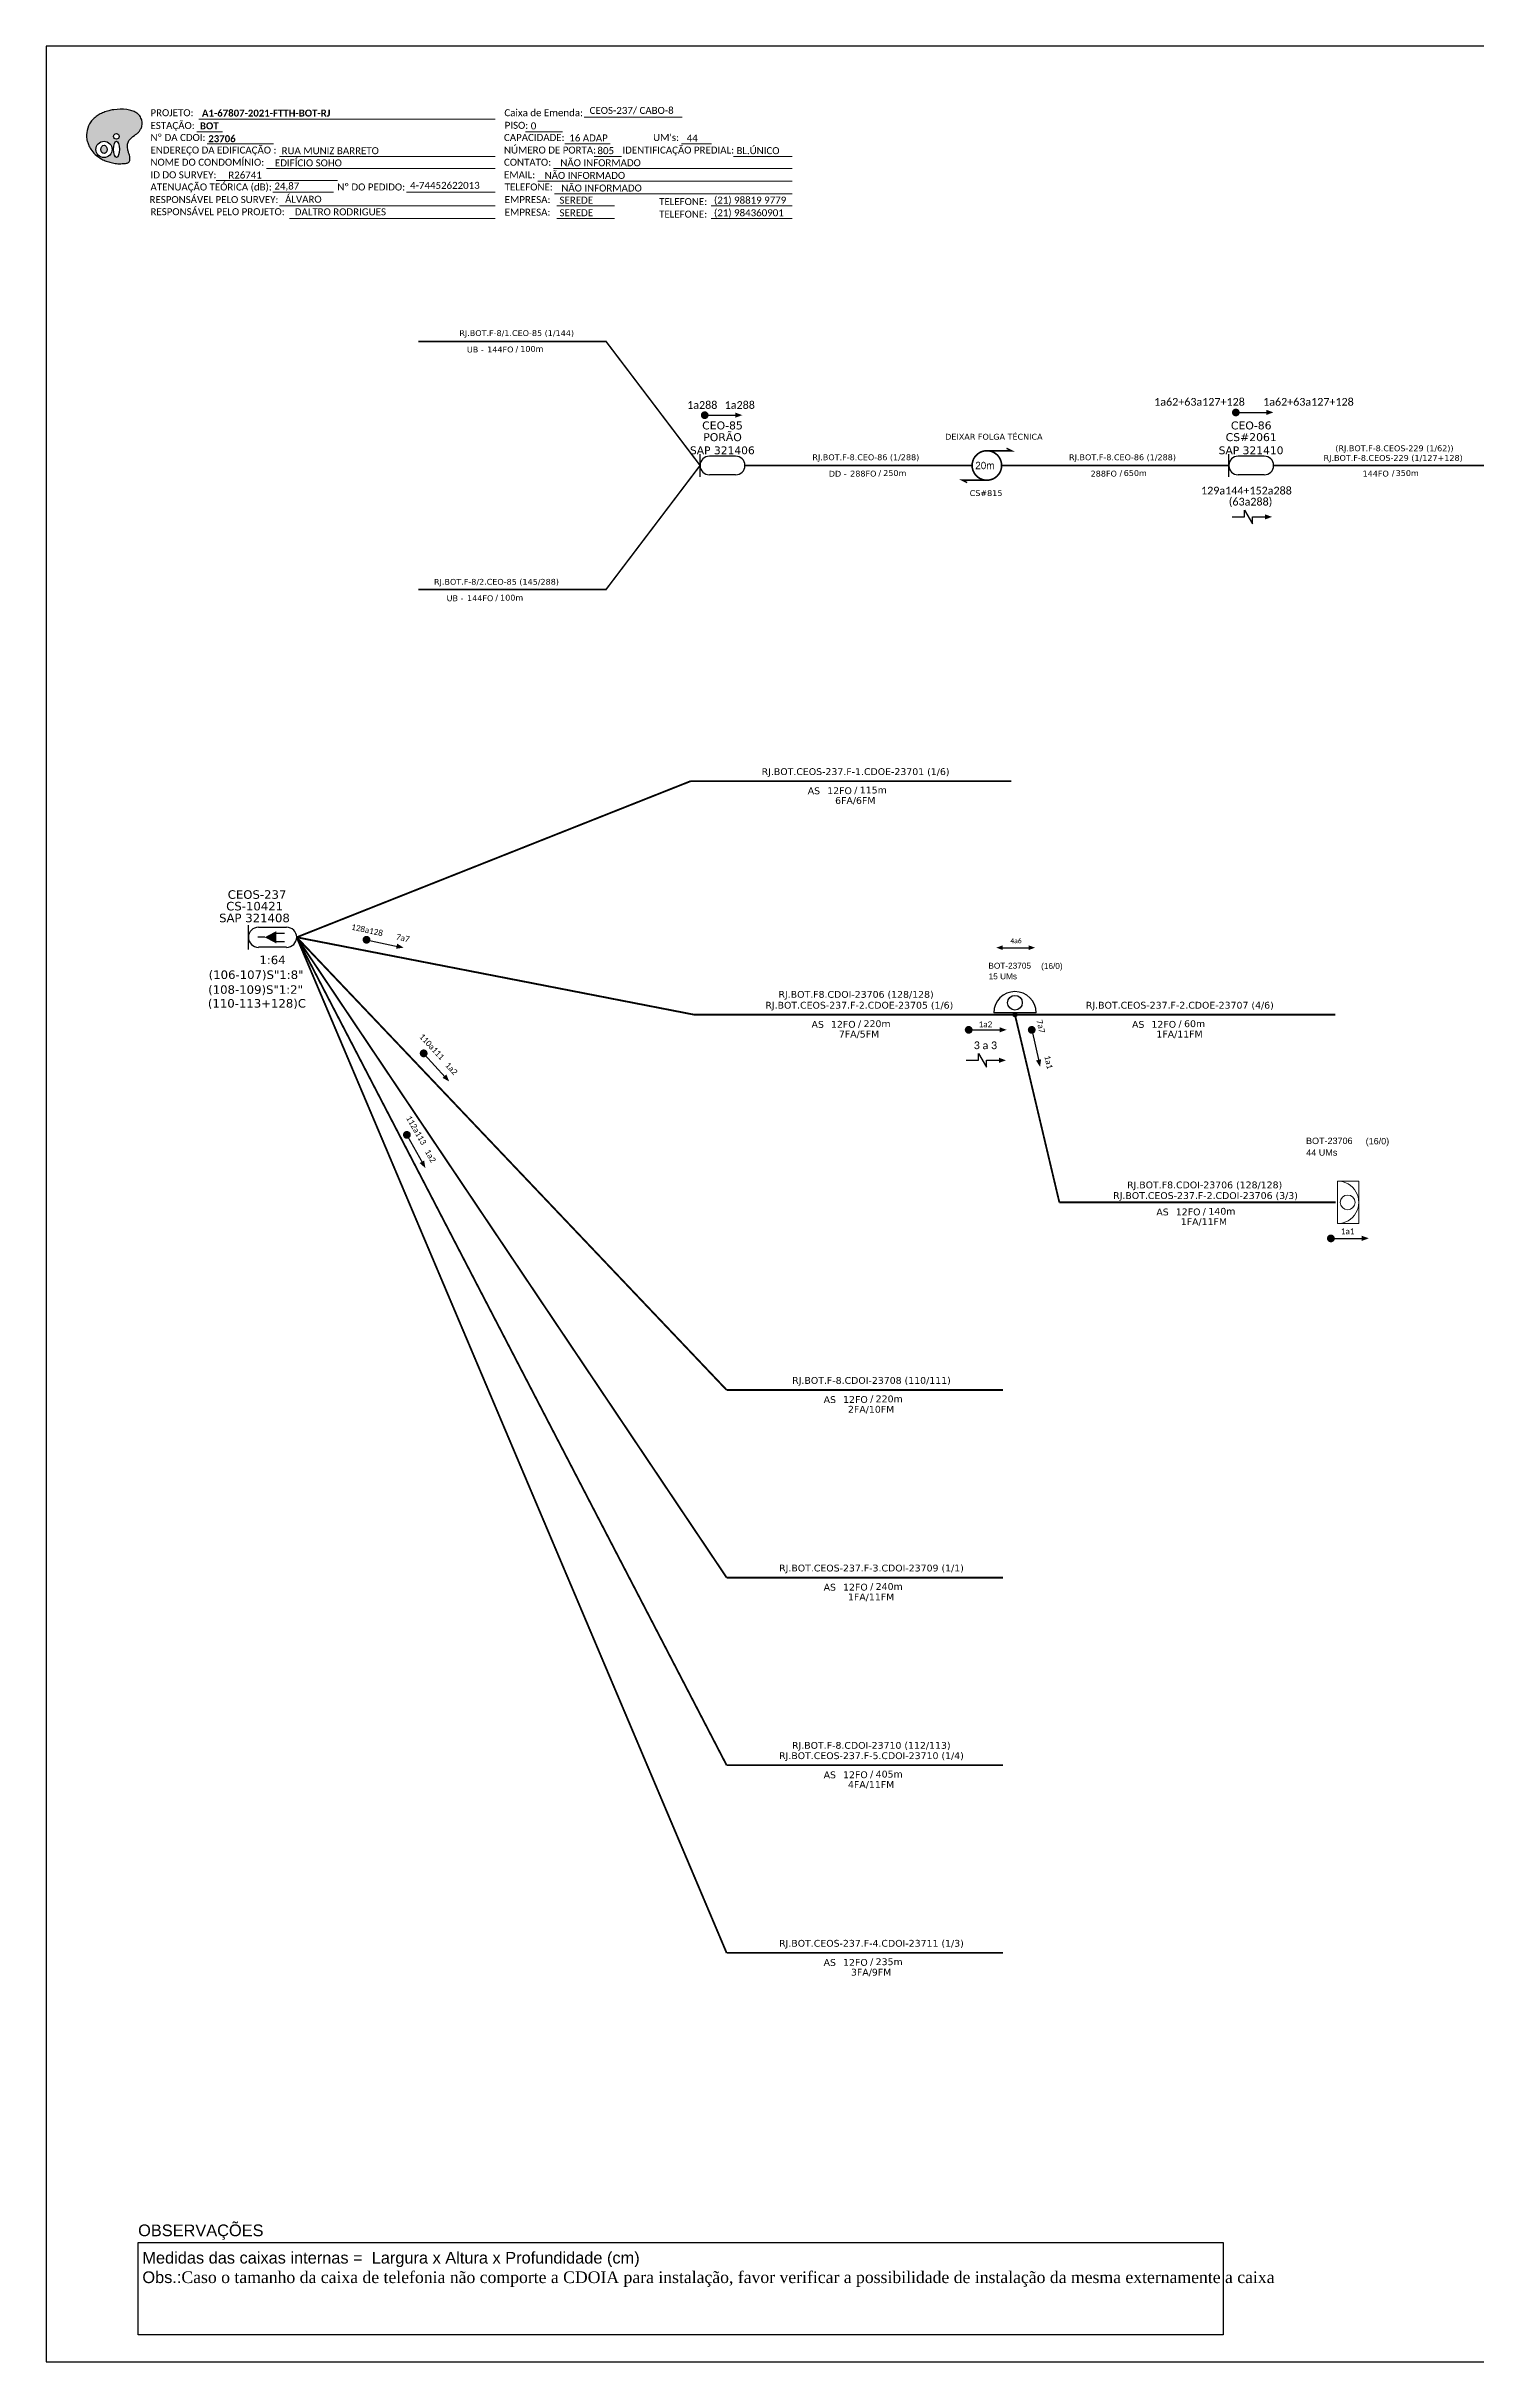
# Model space of a CAD drawing. Header units: metres. Extents: x -1286 to 453, y -500 to 94.
# Drawn here: x -1286 to -919, y -500 to 94 of the extents above; entities that cross this region are included whole.
import ezdxf
from ezdxf.enums import TextEntityAlignment as Align

# ---------------------------------------------------------------- set-up
doc = ezdxf.new("R2010")
doc.units = ezdxf.units.M
for name, color, linetype, lineweight in [("20.0-LEGENDA DOS CDO'S", 1, 'Continuous', 0), ('20.2-CDO_POSTE', 1, 'Continuous', 5), ('40.1-ETIQUETAS', 1, 'Continuous', 20)]:
    doc.layers.add(name, color=color, linetype=linetype, lineweight=lineweight)
for name, color, linetype in [('20.4-CEOS', 1, 'Continuous'), ('20.5-CABO AÉREO', 1, 'Continuous'), ('30.4-Selo', 7, 'Continuous'), ('CAP a instalar', 1, 'Continuous'), ('label_cabos', 7, 'Continuous'), ('SETA', 7, 'Continuous')]:
    doc.layers.add(name, color=color, linetype=linetype)
doc.styles.add('ARIAL', font='arial.ttf')
doc.styles.add('siredit', font='verdana.ttf')
doc.styles.add('WMF-Calibri0', font='calibri.ttf')
doc.styles.add('WMF-Calibri1', font='calibrib.ttf')
doc.linetypes.add('FENCELINE1', pattern='A,0.25,-0.1,[133,ltypeshp.shx,S=0.1,R=0,X=-0.1,Y=0],-0.1,1', length=1.45)

# ---------------------------------------------------------------- blocks, each defined once
blk = doc.blocks.new('OI')
h = blk.add_hatch(color=40)
edge = h.paths.add_edge_path()
edge.add_spline(control_points=[(4.35, -0.67), (3.92, -0.99), (3.26, -1.5), (2.81, -2.59), (2.9, -3.5), (3.06, -4.27), (3.31, -4.85), (3.37, -5.39), (3.4, -5.88), (3.2, -6.4), (2.54, -6.61), (1.65, -6.63), (0.55, -6.67), (-0.56, -6.42), (-1.61, -6.14), (-2.77, -5.61), (-3.92, -4.77), (-4.89, -3.7), (-5.34, -2.65), (-5.6, -1.94), (-5.85, -0.96), (-5.71, 0.47), (-5.1, 2.02), (-4.14, 3.02), (-3.3, 3.61), (-2.37, 4.16), (-1.36, 4.44), (-0.56, 4.7), (0.79, 4.85), (2.24, 4.97), (3.79, 4.57), (4.67, 4.21), (5.44, 3.65), (5.76, 2.99), (6.03, 2.21), (6.01, 1.46), (5.72, 0.64), (5.31, 0.08), (4.88, -0.38), (4.51, -0.55), (4.35, -0.67)], knot_values=[0, 0, 0, 0, 1.60434, 2.417191, 3.427595, 4.282808, 4.776746, 5.304182, 5.888771, 6.258406, 6.858137, 7.79129, 8.986195, 10.124242, 11.187857, 12.242908, 13.953784, 15.414161, 16.515391, 17.349188, 17.675853, 19.552021, 21.515531, 22.568638, 23.63245, 24.621084, 25.782718, 26.745347, 27.142653, 29.870543, 31.004649, 31.921532, 32.709589, 33.801391, 34.042471, 35.192333, 35.971461, 36.628871, 37.254359, 37.836911, 37.836911, 37.836911, 37.836911], degree=3, periodic=0)
h.paths.add_polyline_path([(1.13, -0.87, -1), (-0.04, -0.87, -1)], flags=16)
edge = h.paths.add_edge_path(flags=16)
edge.add_ellipse((0.56, -3.59), major_axis=(-0.02, 1.71), ratio=0.361305, start_angle=0, end_angle=360)
h.paths.add_polyline_path([(-0.36, -3.62, -1), (-3.8, -3.62, -1)], flags=16)
edge = h.paths.add_edge_path(flags=0)
edge.add_ellipse((-2.08, -3.62), major_axis=(0, 0.885), ratio=0.758294, start_angle=0, end_angle=360)
at = {"color": 40}
for centre, radius in [((-2.08, -3.62), 1.72), ((0.54, -0.87), 0.587)]:
    blk.add_circle(centre, radius, dxfattribs=at)
blk.add_ellipse((-2.08, -3.62), major_axis=(0, 0.885), ratio=0.758294, start_param=-3.141592653589792, end_param=3.141592653589792, dxfattribs=at)
blk.add_ellipse((0.56, -3.59), major_axis=(-0.02, 1.71), ratio=0.361305, dxfattribs=at)
at = {"color": 40, "start_tangent": (-0.800898, -0.598801), "end_tangent": (-0.800898, -0.598801)}
blk.add_spline([(4.35, -0.67), (3.2, -1.78), (2.9, -2.54), (2.92, -3.55), (3.12, -4.38), (3.28, -4.85), (3.37, -5.37), (3.35, -5.95), (3.2, -6.29), (2.66, -6.55), (1.73, -6.63), (0.54, -6.62), (-0.58, -6.41), (-1.6, -6.11), (-2.56, -5.67), (-3.95, -4.67), (-4.89, -3.56), (-5.37, -2.56), (-5.64, -1.78), (-5.72, -1.46), (-5.63, 0.42), (-4.84, 2.22), (-4.13, 2.99), (-3.27, 3.62), (-2.4, 4.09), (-1.3, 4.47), (-0.37, 4.72), (0.02, 4.77), (2.75, 4.8), (3.85, 4.53), (4.69, 4.16), (5.31, 3.68), (5.85, 2.73), (5.93, 2.5), (5.94, 1.35), (5.67, 0.62), (5.29, 0.08), (4.84, -0.36), (4.35, -0.67)], degree=3, dxfattribs=at)
blk = doc.blocks.new('ETIQUETA_RS5F')
at = {"layer": '40.1-ETIQUETAS', "color": 0, "style": 'siredit'}
blk.add_text('/', height=1.5, dxfattribs=at).set_placement((1.58, -1.95), align=Align.MIDDLE_RIGHT)
for tag, p in [('ETIQUETA_R_SECUNDARIA', (1.21, 2.1)), ('ETIQUETA_R_PRIMARIA', (1.21, 4.1)), ('F_ATIVAS/F_MORTAS', (1.14, -4.24))]:
    blk.add_attdef(tag, text='', height=1.5, dxfattribs=at).set_placement(p, align=Align.MIDDLE_CENTER)
for tag, p in [('TIPO_CABO', (-6.58, -2.12)), ('CAP_CABO', (0.4, -2.09))]:
    blk.add_attdef(tag, text='', height=1.5, dxfattribs=at).set_placement(p, align=Align.MIDDLE_RIGHT)
blk.add_attdef('METROS', text='', height=1.5, dxfattribs=at).set_placement((2.14, -1.95), align=Align.MIDDLE_LEFT)
for tag, p in [('FUSÃO_1', (0.85, -8.39)), ('FUSÃO_2', (0.85, -10.6)), ('FUSÃO_3', (0.85, -12.93)), ('FUSÃO_4', (0.85, -15.14)), ('FUSÃO_5', (0.85, -17.16))]:
    blk.add_attdef(tag, text='', height=1.5, dxfattribs=at).set_placement(p, align=Align.CENTER)
blk = doc.blocks.new('CDOE-TEXTO PADRÃO')
at = {"layer": "20.0-LEGENDA DOS CDO'S", "color": 0, "style": 'ARIAL'}
for tag, p in [('CDO_N', (0.49, 7.39)), ('SAP', (0.51, 1.67)), ('CORDOALHA', (0.5, 4.33)), ('SPLITER_1', (0.59, -0.91)), ('(XX-XX_F)S', (0.54, -8.29)), ('SPLITER_2', (0.6, -3.55)), ('(XX-XX_L)S', (0.55, -10.83)), ('UMS', (0.55, -13.15))]:
    blk.add_attdef(tag, p, '', height=1.7, rotation=0.11799, dxfattribs=at)
blk.add_attdef('FIBRAS_UTILIZADAS', text='', height=1.7, rotation=0.11799, dxfattribs=at).set_placement((19.77, 7.43), align=Align.CENTER)

msp = doc.modelspace()

# ---------------------------------------------------------------- linework, layer by layer
at = {"color": 0}
for p, q in [((-1262.5, -469.23), (-984.25, -469.23)), ((-1262.5, -492.93), (-1262.5, -469.23)), ((-984.25, -469.23), (-984.25, -492.93)), ((-984.25, -492.93), (-1262.5, -492.93))]:
    msp.add_line(p, q, dxfattribs=at)
msp.add_lwpolyline([(-1286.07, -499.81), (-445.07, -499.81), (-445.07, 94.19), (-1286.07, 94.19)], close=True)
at = {"color": 7, "lineweight": 0}
for points in [[(-1247.47, 72.24), (-1240.92, 72.24)], [(-1246.96, 75.52), (-1170.98, 75.52)], [(-1163.19, 72.28), (-1153.71, 72.28)], [(-1148.15, 76.01), (-1123.01, 76.01)], [(-1244.81, 69.17), (-1227.84, 69.17)], [(-1226.24, 65.93), (-1170.98, 65.93)], [(-1153.14, 69.17), (-1141.52, 69.17)], [(-1145.56, 65.93), (-1138.61, 65.93)], [(-1123.2, 69.17), (-1115.53, 69.17)], [(-1109.86, 65.93), (-1094.82, 65.93)], [(-1242.49, 59.75), (-1211.44, 59.75)], [(-1229.65, 62.82), (-1170.98, 62.82)], [(-1160.06, 59.58), (-1094.8, 59.58)], [(-1156.02, 62.82), (-1094.8, 62.82)], [(-1227.96, 56.79), (-1212.45, 56.79)], [(-1193.73, 56.79), (-1170.96, 56.79)], [(-1155.78, 56.34), (-1094.8, 56.34)], [(-1226.24, 53.23), (-1170.98, 53.23)], [(-1223.75, 49.99), (-1170.98, 49.99)], [(-1155.17, 53.23), (-1140.37, 53.23)], [(-1155.17, 49.99), (-1140.37, 49.99)], [(-1115.57, 53.23), (-1094.8, 53.23)], [(-1115.57, 49.99), (-1094.8, 49.99)]]:
    msp.add_lwpolyline(points, dxfattribs=at)
at = {"color": 0, "const_width": 0.99}
for points in [[(-1117.73, -0.44, 1), (-1116.74, -0.44, 1)], [(-981.53, 0.26, 1), (-980.54, 0.26, 1)]]:
    msp.add_lwpolyline(points, format="xyb", close=True, dxfattribs=at)
at = {"color": 7, "const_width": 0.42}
msp.add_lwpolyline([(-1044.88, -9.56, 1.000012), (-1044.88, -17.12, 0.999978)], format="xyb", close=True, dxfattribs=at)
at = {"color": 7, "const_width": 0.394}
for points in [[(-1044.88, -9.56), (-1038.58, -9.56), (-1039.84, -8.93)], [(-1044.88, -17.12), (-1051.18, -17.12), (-1049.92, -17.75)]]:
    msp.add_lwpolyline(points, dxfattribs=at)
at = {"color": 7}
msp.add_lwpolyline([(-978.83, -26.53), (-978.83, -24.78), (-976.74, -28.28), (-976.74, -26.53)], dxfattribs=at)
at = {"const_width": 1}
for points in [[(-1204.46, -134.91, 1), (-1203.48, -135.12, 1)], [(-1050.04, -158.13, 1), (-1049.04, -158.13, 1)], [(-1033.49, -157.65, 1), (-1033.27, -158.62, 1)], [(-1189.64, -163.79, 1), (-1188.96, -164.53, 1)], [(-1193.85, -184.64, 1), (-1193.37, -185.51, 1)], [(-957.16, -211.63, 1), (-956.16, -211.63, 1)]]:
    msp.add_lwpolyline(points, format="xyb", close=True, dxfattribs=at)
at = {"color": 1}
msp.add_lwpolyline([(-1047.04, -165.94), (-1047.04, -164.19), (-1044.95, -167.69), (-1044.94, -165.94)], dxfattribs=at)
at = {"layer": '20.4-CEOS', "color": 7}
for p, q in [((-1109.31, -10.95), (-1116.02, -10.95)), ((-1109.31, -15.73), (-1116.02, -15.73))]:
    msp.add_line(p, q, dxfattribs=at)
at = {"layer": '20.4-CEOS', "color": 5}
for p, q in [((-973.73, -10.95), (-980.44, -10.95)), ((-973.73, -15.73), (-980.44, -15.73)), ((-1231.67, -131.8), (-1224.45, -131.8)), ((-1224.45, -136.95), (-1231.67, -136.95))]:
    msp.add_line(p, q, dxfattribs=at)
at = {"layer": '20.4-CEOS', "color": 7}
msp.add_lwpolyline([(-1118.42, -16.23), (-1118.42, -10.45)], dxfattribs=at)
at = {"layer": '20.4-CEOS', "color": 5}
for points in [[(-982.84, -16.23), (-982.84, -10.45)], [(-1234.25, -137.48), (-1234.25, -131.27)], [(-1230.06, -134.38), (-1231.79, -134.38)], [(-1227.21, -133.36), (-1225.01, -133.36)], [(-1227.21, -135.5), (-1225.01, -135.5)]]:
    msp.add_lwpolyline(points, dxfattribs=at)
msp.add_lwpolyline([(-1230.06, -134.38, 0, 3.18, 0), (-1227.07, -134.38, 3.18, 3.18, 0)], format="xyseb", dxfattribs=at)
at = {"layer": '20.4-CEOS', "color": 7}
for centre, start, end in [((-1116.02, -13.34), 90, 270), ((-1109.31, -13.34), 270, 90)]:
    msp.add_arc(centre, 2.39, start, end, dxfattribs=at)
at = {"layer": '20.4-CEOS', "color": 5}
for centre, radius, start, end in [((-980.44, -13.34), 2.39, 90, 270), ((-973.73, -13.34), 2.39, 270, 90), ((-1231.67, -134.38), 2.58, 90, 270), ((-1224.45, -134.38), 2.58, 270, 90)]:
    msp.add_arc(centre, radius, start, end, dxfattribs=at)
at = {"layer": '20.5-CABO AÉREO', "color": 7, "ltscale": 50, "const_width": 0.4}
for points in [[(-1190.63, 18.49), (-1142.55, 18.49), (-1118.42, -13.34)], [(-1190.63, -45.17), (-1142.55, -45.17), (-1118.42, -13.34)], [(-1106.92, -13.34), (-1048.66, -13.34)]]:
    msp.add_lwpolyline(points, dxfattribs=at)
at = {"layer": '40.1-ETIQUETAS', "color": 7, "const_width": 0.4}
msp.add_lwpolyline([(-1041.1, -13.34), (-982.84, -13.34)], dxfattribs=at)
at = {"layer": '40.1-ETIQUETAS', "color": 5, "const_width": 0.4}
msp.add_lwpolyline([(-971.37, -13.34), (-913.11, -13.34)], dxfattribs=at)
at = {"layer": '40.1-ETIQUETAS', "color": 1}
msp.add_lwpolyline([(-954.95, -196.94), (-949.5, -196.94), (-949.5, -207.84), (-954.95, -207.84)], close=True, dxfattribs=at)
for centre, major_axis, start_param, end_param in [((-954.95, -202.38), (-3.85, 3.85), 2.356194, 5.497787), ((-952.36, -202.38), (1.33, 1.33), 3.926991, 10.210176)]:
    msp.add_ellipse(centre, major_axis=major_axis, ratio=1, start_param=start_param, end_param=end_param, dxfattribs=at)
at = {"layer": 'CAP a instalar', "color": 7, "linetype": 'FENCELINE1', "ltscale": 7, "const_width": 0.467}
for points in [[(-1221.87, -134.38), (-1120.83, -94.32)], [(-1038.64, -94.32), (-1120.83, -94.32)], [(-1111.61, -250.52), (-1221.87, -134.38)], [(-1111.61, -298.65), (-1221.87, -134.38)], [(-1111.61, -346.79), (-1221.87, -134.38)], [(-1111.62, -394.92), (-1221.87, -134.38)], [(-955.49, -154.25), (-1037.68, -154.25)], [(-1111.61, -250.52), (-1040.77, -250.52)], [(-1111.61, -298.65), (-1040.77, -298.65)], [(-1111.61, -346.79), (-1040.78, -346.79)], [(-1111.62, -394.92), (-1040.78, -394.92)]]:
    msp.add_lwpolyline(points, dxfattribs=at)
at = {"layer": 'CAP a instalar', "color": 5, "linetype": 'FENCELINE1', "ltscale": 7, "const_width": 0.467}
for points in [[(-1119.87, -154.25), (-1221.87, -134.38)], [(-1037.68, -154.25), (-1119.87, -154.25)]]:
    msp.add_lwpolyline(points, dxfattribs=at)
at = {"layer": 'CAP a instalar', "color": 1, "linetype": 'FENCELINE1', "ltscale": 7, "const_width": 0.467}
for points in [[(-1037.68, -154.25), (-1026.29, -202.38)], [(-1026.29, -202.38), (-955.45, -202.38)]]:
    msp.add_lwpolyline(points, dxfattribs=at)
at = {"layer": 'label_cabos', "color": 5}
msp.add_line((-1032.24, -153.75), (-1043.12, -153.75), dxfattribs=at)
for centre, radius in [((-1037.68, -151.16), 1.88), ((-1037.68, -154.25), 0.503)]:
    msp.add_circle(centre, radius, dxfattribs=at)
msp.add_arc((-1037.68, -153.75), 5.44, 0, 180, dxfattribs=at)
at = {"layer": 'SETA', "color": 0}
for points in [[(-981.04, 0.26), (-972.53, 0.26)], [(-1117.23, -0.44), (-1108.72, -0.44)]]:
    msp.add_lwpolyline(points, dxfattribs=at)
at = {"layer": 'SETA', "color": 7}
for points in [[(-981.99, -26.53), (-978.83, -26.53)], [(-976.74, -26.53), (-973.57, -26.53)]]:
    msp.add_lwpolyline(points, dxfattribs=at)
at = {"layer": 'SETA'}
for points in [[(-1203.97, -135.02), (-1195.56, -136.82)], [(-1041.42, -137.06), (-1033.56, -137.06)], [(-1049.54, -158.13), (-1040.95, -158.13)], [(-1033.38, -158.13), (-1031.49, -166.52)], [(-1189.05, -164.43), (-1183.78, -170.25)], [(-1193.43, -185.39), (-1189.61, -192.27)], [(-956.66, -211.63), (-948.07, -211.63)]]:
    msp.add_lwpolyline(points, dxfattribs=at)
at = {"layer": 'SETA', "color": 1}
for points in [[(-1050.2, -165.94), (-1047.04, -165.94)], [(-1044.94, -165.94), (-1041.78, -165.94)]]:
    msp.add_lwpolyline(points, dxfattribs=at)
at = {"layer": 'SETA', "color": 0}
for points in [[(-1109.41, 0.23), (-1107.59, -0.43), (-1109.41, -1.09)], [(-973.21, 0.94), (-971.4, 0.28), (-973.21, -0.38)]]:
    msp.add_solid(points, dxfattribs=at)
at = {"layer": 'SETA', "color": 7}
msp.add_solid([(-973.57, -25.87), (-971.76, -26.53), (-973.57, -27.19)], dxfattribs=at)
at = {"layer": 'SETA'}
for points in [[(-1196.1, -136.01), (-1194.44, -137.04), (-1196.37, -137.31)], [(-1040.79, -136.44), (-1042.46, -137.05), (-1040.79, -137.66)], [(-1034.19, -136.44), (-1032.51, -137.05), (-1034.19, -137.66)], [(-1041.64, -157.45), (-1039.8, -158.12), (-1041.64, -158.79)], [(-1030.98, -165.7), (-1031.23, -167.63), (-1032.28, -165.99)], [(-1183.49, -169.56), (-1182.75, -171.37), (-1184.48, -170.45)], [(-1189.18, -191.65), (-1188.87, -193.58), (-1190.34, -192.3)], [(-948.76, -210.95), (-946.92, -211.61), (-948.76, -212.28)]]:
    msp.add_solid(points, dxfattribs=at)
at = {"layer": 'SETA', "color": 1}
msp.add_solid([(-1041.78, -165.28), (-1039.97, -165.94), (-1041.78, -166.6)], dxfattribs=at)

# ---------------------------------------------------------------- block references
at = {"color": 7, "xscale": 1.213923925163967, "yscale": 1.213923925163967, "zscale": 1.213923925163967, "rotation": 0.1532896023949059}
msp.add_blockref('OI', (-1268.76, 72.14), dxfattribs=at)
at = {"layer": '20.2-CDO_POSTE', "color": 5}
ref = msp.add_blockref('CDOE-TEXTO PADRÃO', (-1037.99, -152.56), dxfattribs=dict(at, xscale=0.8887506952257936, yscale=0.8887506952257936, zscale=0.8887506952257936))
ref.add_attrib('CDO_N', 'BOT-23705', (-1044.48, -142.44), dxfattribs={"layer": "20.0-LEGENDA DOS CDO'S", "color": 0, "height": 1.511, "rotation": 0.11799, "style": 'ARIAL'})
ref.add_attrib('CORDOALHA', '15 UMs', (-1044.42, -145.16), dxfattribs={"layer": "20.0-LEGENDA DOS CDO'S", "color": 0, "height": 1.511, "rotation": 0.11799, "style": 'ARIAL'})
ref.add_attrib('FIBRAS_UTILIZADAS', '       (16/0)', dxfattribs={"layer": "20.0-LEGENDA DOS CDO'S", "color": 0, "height": 1.5108, "rotation": 0.11799, "style": 'ARIAL'}).set_placement((-1030.26, -142.51), align=Align.CENTER)
at = {"layer": '40.1-ETIQUETAS', "color": 0}
ref = msp.add_blockref('ETIQUETA_RS5F', (-1166.64, 18.52), dxfattribs=at)
ref.add_attrib('ETIQUETA_R_SECUNDARIA', 'RJ.BOT.F-8/1.CEO-85 (1/144)', dxfattribs={"color": 0, "height": 1.5, "style": 'siredit'}).set_placement((-1165.46, 20.62), align=Align.MIDDLE_CENTER)
ref.add_attrib('TIPO_CABO', 'UB - ', dxfattribs={"color": 0, "height": 1.5, "style": 'siredit'}).set_placement((-1173.26, 16.4), align=Align.MIDDLE_RIGHT)
ref.add_attrib('CAP_CABO', '144FO', dxfattribs={"color": 0, "height": 1.5, "style": 'siredit'}).set_placement((-1166.28, 16.42), align=Align.MIDDLE_RIGHT)
ref.add_attrib('METROS', '100m', dxfattribs={"color": 0, "height": 1.5, "style": 'siredit'}).set_placement((-1164.53, 16.56), align=Align.MIDDLE_LEFT)
ref = msp.add_blockref('ETIQUETA_RS5F', (-1171.82, -45.29), dxfattribs=at)
ref.add_attrib('ETIQUETA_R_SECUNDARIA', 'RJ.BOT.F-8/2.CEO-85 (145/288)', dxfattribs={"color": 0, "height": 1.5, "style": 'siredit'}).set_placement((-1170.64, -43.19), align=Align.MIDDLE_CENTER)
ref.add_attrib('TIPO_CABO', 'UB - ', dxfattribs={"color": 0, "height": 1.5, "style": 'siredit'}).set_placement((-1178.44, -47.41), align=Align.MIDDLE_RIGHT)
ref.add_attrib('CAP_CABO', '144FO', dxfattribs={"color": 0, "height": 1.5, "style": 'siredit'}).set_placement((-1171.45, -47.39), align=Align.MIDDLE_RIGHT)
ref.add_attrib('METROS', '100m', dxfattribs={"color": 0, "height": 1.5, "style": 'siredit'}).set_placement((-1169.71, -47.25), align=Align.MIDDLE_LEFT)
at = {"layer": '40.1-ETIQUETAS', "color": 7}
ref = msp.add_blockref('ETIQUETA_RS5F', (-1079.93, -94.33), dxfattribs=dict(at, xscale=1.16639998499977, yscale=1.16639998499977, zscale=1.16639998499977))
ref.add_attrib('ETIQUETA_R_SECUNDARIA', 'RJ.BOT.CEOS-237.F-1.CDOE-23701 (1/6)', dxfattribs={"color": 0, "height": 1.7496, "style": 'siredit'}).set_placement((-1078.55, -91.88), align=Align.MIDDLE_CENTER)
ref.add_attrib('TIPO_CABO', 'AS', dxfattribs={"color": 0, "height": 1.75, "style": 'siredit'}).set_placement((-1087.65, -96.8), align=Align.MIDDLE_RIGHT)
ref.add_attrib('CAP_CABO', '12FO', dxfattribs={"color": 0, "height": 1.75, "style": 'siredit'}).set_placement((-1079.5, -96.78), align=Align.MIDDLE_RIGHT)
ref.add_attrib('METROS', '115m', dxfattribs={"color": 0, "height": 1.75, "style": 'siredit'}).set_placement((-1077.47, -96.61), align=Align.MIDDLE_LEFT)
ref.add_attrib('F_ATIVAS/F_MORTAS', '6FA/6FM', dxfattribs={"color": 0, "height": 1.75, "style": 'siredit'}).set_placement((-1078.63, -99.29), align=Align.MIDDLE_CENTER)
ref = msp.add_blockref('ETIQUETA_RS5F', (-996.78, -154.27), dxfattribs=dict(at, xscale=1.16639998499977, yscale=1.16639998499977, zscale=1.16639998499977))
ref.add_attrib('ETIQUETA_R_SECUNDARIA', 'RJ.BOT.CEOS-237.F-2.CDOE-23707 (4/6)', dxfattribs={"color": 0, "height": 1.7496, "style": 'siredit'}).set_placement((-995.4, -151.81), align=Align.MIDDLE_CENTER)
ref.add_attrib('TIPO_CABO', 'AS', dxfattribs={"color": 0, "height": 1.75, "style": 'siredit'}).set_placement((-1004.49, -156.73), align=Align.MIDDLE_RIGHT)
ref.add_attrib('CAP_CABO', '12FO', dxfattribs={"color": 0, "height": 1.75, "style": 'siredit'}).set_placement((-996.35, -156.71), align=Align.MIDDLE_RIGHT)
ref.add_attrib('METROS', '60m', dxfattribs={"color": 0, "height": 1.75, "style": 'siredit'}).set_placement((-994.31, -156.55), align=Align.MIDDLE_LEFT)
ref.add_attrib('F_ATIVAS/F_MORTAS', '1FA/11FM', dxfattribs={"color": 0, "height": 1.75, "style": 'siredit'}).set_placement((-995.48, -159.22), align=Align.MIDDLE_CENTER)
at = {"layer": 'CAP a instalar', "color": 7, "linetype": 'FENCELINE1', "ltscale": 7}
ref = msp.add_blockref('ETIQUETA_RS5F', (-1075.85, -250.52), dxfattribs=dict(at, xscale=1.16639998499977, yscale=1.16639998499977, zscale=1.16639998499977))
ref.add_attrib('ETIQUETA_R_SECUNDARIA', 'RJ.BOT.F-8.CDOI-23708 (110/111)', dxfattribs={"layer": '40.1-ETIQUETAS', "color": 0, "height": 1.7496, "style": 'siredit'}).set_placement((-1074.47, -248.07), align=Align.MIDDLE_CENTER)
ref.add_attrib('TIPO_CABO', 'AS', dxfattribs={"layer": '40.1-ETIQUETAS', "color": 0, "height": 1.75, "style": 'siredit'}).set_placement((-1083.57, -252.99), align=Align.MIDDLE_RIGHT)
ref.add_attrib('CAP_CABO', '12FO', dxfattribs={"layer": '40.1-ETIQUETAS', "color": 0, "height": 1.75, "style": 'siredit'}).set_placement((-1075.42, -252.96), align=Align.MIDDLE_RIGHT)
ref.add_attrib('METROS', '220m', dxfattribs={"layer": '40.1-ETIQUETAS', "color": 0, "height": 1.75, "style": 'siredit'}).set_placement((-1073.39, -252.8), align=Align.MIDDLE_LEFT)
ref.add_attrib('F_ATIVAS/F_MORTAS', '2FA/10FM', dxfattribs={"layer": '40.1-ETIQUETAS', "color": 0, "height": 1.75, "style": 'siredit'}).set_placement((-1074.56, -255.47), align=Align.MIDDLE_CENTER)
ref = msp.add_blockref('ETIQUETA_RS5F', (-1075.85, -298.66), dxfattribs=dict(at, xscale=1.16639998499977, yscale=1.16639998499977, zscale=1.16639998499977))
ref.add_attrib('ETIQUETA_R_SECUNDARIA', 'RJ.BOT.CEOS-237.F-3.CDOI-23709 (1/1)', dxfattribs={"layer": '40.1-ETIQUETAS', "color": 0, "height": 1.7496, "style": 'siredit'}).set_placement((-1074.47, -296.2), align=Align.MIDDLE_CENTER)
ref.add_attrib('TIPO_CABO', 'AS', dxfattribs={"layer": '40.1-ETIQUETAS', "color": 0, "height": 1.75, "style": 'siredit'}).set_placement((-1083.57, -301.12), align=Align.MIDDLE_RIGHT)
ref.add_attrib('CAP_CABO', '12FO', dxfattribs={"layer": '40.1-ETIQUETAS', "color": 0, "height": 1.75, "style": 'siredit'}).set_placement((-1075.43, -301.1), align=Align.MIDDLE_RIGHT)
ref.add_attrib('METROS', '240m', dxfattribs={"layer": '40.1-ETIQUETAS', "color": 0, "height": 1.75, "style": 'siredit'}).set_placement((-1073.39, -300.94), align=Align.MIDDLE_LEFT)
ref.add_attrib('F_ATIVAS/F_MORTAS', '1FA/11FM', dxfattribs={"layer": '40.1-ETIQUETAS', "color": 0, "height": 1.75, "style": 'siredit'}).set_placement((-1074.56, -303.61), align=Align.MIDDLE_CENTER)
ref = msp.add_blockref('ETIQUETA_RS5F', (-1075.86, -346.79), dxfattribs=dict(at, xscale=1.16639998499977, yscale=1.16639998499977, zscale=1.16639998499977))
ref.add_attrib('ETIQUETA_R_PRIMARIA', 'RJ.BOT.F-8.CDOI-23710 (112/113)', dxfattribs={"layer": '40.1-ETIQUETAS', "color": 0, "height": 1.7496, "style": 'siredit'}).set_placement((-1074.52, -341.69), align=Align.MIDDLE_CENTER)
ref.add_attrib('ETIQUETA_R_SECUNDARIA', 'RJ.BOT.CEOS-237.F-5.CDOI-23710 (1/4)', dxfattribs={"layer": '40.1-ETIQUETAS', "color": 0, "height": 1.7496, "style": 'siredit'}).set_placement((-1074.48, -344.34), align=Align.MIDDLE_CENTER)
ref.add_attrib('TIPO_CABO', 'AS', dxfattribs={"layer": '40.1-ETIQUETAS', "color": 0, "height": 1.75, "style": 'siredit'}).set_placement((-1083.57, -349.26), align=Align.MIDDLE_RIGHT)
ref.add_attrib('CAP_CABO', '12FO', dxfattribs={"layer": '40.1-ETIQUETAS', "color": 0, "height": 1.75, "style": 'siredit'}).set_placement((-1075.43, -349.23), align=Align.MIDDLE_RIGHT)
ref.add_attrib('METROS', '405m', dxfattribs={"layer": '40.1-ETIQUETAS', "color": 0, "height": 1.75, "style": 'siredit'}).set_placement((-1073.39, -349.07), align=Align.MIDDLE_LEFT)
ref.add_attrib('F_ATIVAS/F_MORTAS', '4FA/11FM', dxfattribs={"layer": '40.1-ETIQUETAS', "color": 0, "height": 1.75, "style": 'siredit'}).set_placement((-1074.56, -351.74), align=Align.MIDDLE_CENTER)
ref = msp.add_blockref('ETIQUETA_RS5F', (-1075.86, -394.92), dxfattribs=dict(at, xscale=1.16639998499977, yscale=1.16639998499977, zscale=1.16639998499977))
ref.add_attrib('ETIQUETA_R_SECUNDARIA', 'RJ.BOT.CEOS-237.F-4.CDOI-23711 (1/3)', dxfattribs={"layer": '40.1-ETIQUETAS', "color": 0, "height": 1.7496, "style": 'siredit'}).set_placement((-1074.48, -392.47), align=Align.MIDDLE_CENTER)
ref.add_attrib('TIPO_CABO', 'AS', dxfattribs={"layer": '40.1-ETIQUETAS', "color": 0, "height": 1.75, "style": 'siredit'}).set_placement((-1083.58, -397.39), align=Align.MIDDLE_RIGHT)
ref.add_attrib('CAP_CABO', '12FO', dxfattribs={"layer": '40.1-ETIQUETAS', "color": 0, "height": 1.75, "style": 'siredit'}).set_placement((-1075.43, -397.37), align=Align.MIDDLE_RIGHT)
ref.add_attrib('METROS', '235m', dxfattribs={"layer": '30.4-Selo', "color": 0, "height": 1.75, "style": 'siredit'}).set_placement((-1073.4, -397.2), align=Align.MIDDLE_LEFT)
ref.add_attrib('F_ATIVAS/F_MORTAS', '3FA/9FM', dxfattribs={"layer": '40.1-ETIQUETAS', "color": 0, "height": 1.75, "style": 'siredit'}).set_placement((-1074.56, -399.88), align=Align.MIDDLE_CENTER)

# ---------------------------------------------------------------- texts
at = {"color": 7, "lineweight": 0, "style": 'WMF-Calibri0'}
for s, height, p in [('PROJETO:', 1.793, (-1259.36, 76.26)), ('Caixa de Emenda:', 1.7927, (-1168.6, 76.26)), ('ESTAÇÃO:', 1.793, (-1259.36, 72.98)), ('Nº DA CDOI:', 1.7927, (-1259.36, 69.91)), ('CAPACIDADE:', 1.7927, (-1168.71, 69.91)), ('PISO:', 1.793, (-1168.53, 73.03)), ("UM's:", 1.793, (-1130.47, 69.91)), ('ENDEREÇO DA EDIFICAÇÃO :', 1.7927, (-1259.36, 66.68)), ('NOME DO CONDOMÍNIO:', 1.7927, (-1259.36, 63.56)), ('CONTATO:', 1.793, (-1168.71, 63.56)), ('NÚMERO DE PORTA:', 1.7927, (-1168.71, 66.68)), ('IDENTIFICAÇÃO PREDIAL:', 1.7927, (-1138.34, 66.68)), ('ATENUAÇÃO TEÓRICA (dB):', 1.7927, (-1259.36, 57.21)), ('ID DO SURVEY:', 1.7927, (-1259.36, 60.33)), ('EMAIL:', 1.793, (-1168.71, 60.33)), ('RESPONSÁVEL PELO SURVEY:', 1.7927, (-1259.6, 53.98)), ('Nº DO PEDIDO:', 1.7927, (-1211.44, 57.21)), ('TELEFONE:', 1.793, (-1168.53, 57.21)), ('EMPRESA:', 1.793, (-1168.53, 53.98)), ('TELEFONE:', 1.793, (-1128.93, 53.47)), ('RESPONSÁVEL PELO PROJETO:', 1.7927, (-1259.36, 50.87)), ('EMPRESA:', 1.793, (-1168.53, 50.74)), ('TELEFONE:', 1.793, (-1128.93, 50.24))]:
    msp.add_text(s, height=height, dxfattribs=at).set_placement(p)
at = {"color": 7}
for s, height, style, p in [('A1-67807-2021-FTTH-BOT-RJ', 1.7927, 'WMF-Calibri1', (-1246.16, 76.17)), ('CEOS-237/ CABO-8', 1.7927, 'WMF-Calibri0', (-1146.75, 76.85)), ('BOT', 1.793, 'WMF-Calibri1', (-1246.68, 72.89)), ('0', 1.79, 'WMF-Calibri0', (-1161.84, 72.88)), ('16 ADAP', 1.793, 'WMF-Calibri0', (-1151.96, 69.79)), ('44', 1.793, 'WMF-Calibri0', (-1121.85, 69.77)), ('EDIFÍCIO SOHO', 1.7927, 'WMF-Calibri0', (-1227.45, 63.39)), ('RUA MUNIZ BARRETO', 1.7927, 'WMF-Calibri0', (-1225.73, 66.52)), ('NÃO INFORMADO', 1.7927, 'WMF-Calibri0', (-1154.25, 63.42)), ('805', 1.793, 'WMF-Calibri0', (-1144.74, 66.53)), ('BL.ÚNICO', 1.793, 'WMF-Calibri0', (-1109.1, 66.53)), ('R26741', 1.793, 'WMF-Calibri0', (-1239.4, 60.28)), ('4-74452622013', 1.7927, 'WMF-Calibri0', (-1192.78, 57.62)), ('NÃO INFORMADO', 1.7927, 'WMF-Calibri0', (-1158.28, 60.18)), ('24,87', 1.793, 'WMF-Calibri0', (-1227.58, 57.45)), ('ÁLVARO', 1.793, 'WMF-Calibri0', (-1224.84, 54.07)), ('SEREDE', 1.793, 'WMF-Calibri0', (-1154.47, 53.83)), ('NÃO INFORMADO', 1.7927, 'WMF-Calibri0', (-1154, 56.94)), ('(21) 98819 9779', 1.7927, 'WMF-Calibri0', (-1114.86, 53.83)), ('DALTRO RODRIGUES', 1.7927, 'WMF-Calibri0', (-1222.35, 50.83)), ('SEREDE', 1.793, 'WMF-Calibri0', (-1154.47, 50.59)), ('(21) 984360901', 1.7927, 'WMF-Calibri0', (-1114.86, 50.59))]:
    msp.add_text(s, height=height, dxfattribs=dict(at, style=style)).set_placement(p)
at = {"color": 7, "style": 'WMF-Calibri1'}
msp.add_text('23706', height=1.793, dxfattribs=at).set_placement((-1241.03, 69.6), align=Align.CENTER)
at = {"color": 7}
msp.add_text('20m', height=1.89, dxfattribs=at).set_placement((-1047.85, -14.29))
at = {"style": 'ARIAL'}
msp.add_text('OBSERVAÇÕES', height=3, dxfattribs=at).set_placement((-1262.52, -467.61))
at = {"color": 5, "insert": (-1117.86, 2.16), "char_height": 1.98, "width": 25.1052, "attachment_point": 5}
msp.add_mtext('{\\fCalibri|b0|i0|c0|p34;\\C7;1a288}', dxfattribs=at)
at = {"color": 0, "char_height": 1.98, "width": 25.1052, "attachment_point": 5}
for s, insert in [('{\\fCalibri|b0|i0|c0|p34;\\C7;1a288}', (-1108.24, 2.16)), ('{\\fCalibri|b0|i0|c0|p34;\\C7;1a62+63a127\\C1;+128}', (-990.35, 2.97)), ('{\\fCalibri|b0|i0|c0|p34;\\C7;1a62+63a127\\C1;+128}', (-962.42, 2.97))]:
    msp.add_mtext(s, dxfattribs=dict(at, insert=insert))
at = {"color": 7, "char_height": 1.98, "width": 25.1052, "attachment_point": 5}
for s, insert in [('{\\fCalibri|b0|i0|c0|p34;\\C7;129a144+152a288}', (-978.32, -19.8)), ('{\\fCalibri|b0|i0|c0|p34;(63a288)}', (-977.26, -22.84))]:
    msp.add_mtext(s, dxfattribs=dict(at, insert=insert))
at = {"attachment_point": 5}
for s, insert, char_height, width, rotation in [('{\\fCalibri|b0|i0|c0|p34;\\C7;128a128}', (-1203.8, -132.53), 1.5, 25.3588, 347.92291), ('{\\fCalibri|b0|i0|c0|p34;\\C7;7a7}', (-1194.63, -134.57), 1.5, 25.3588, 347.92291), ('{\\fCalibri|b0|i0|c0|p34;\\C7;4a6}', (-1037.42, -135.28), 1.2435, 23.1869, 360), ('\\C7;\\fCalibri|b0|i0|c0|p34;110a111', (-1187.21, -162.46), 1.5, 25.3588, 312.99119), ('\\C7;\\fCalibri|b0|i0|c0|p34;1a1', (-1029.06, -166.43), 1.5, 25.3588, 282.71714), ('\\C7;\\fCalibri|b0|i0|c0|p34;1a2', (-1182.19, -168.07), 1.5, 25.3588, 312.26289), ('{\\fCalibri|b0|i0|c0|p34;\\C7;112a113}', (-1191.2, -183.89), 1.5, 25.3588, 299.88903), ('{\\fCalibri|b0|i0|c0|p34;\\C7;1a2}', (-1187.57, -190.5), 1.5, 25.3588, 299.16073)]:
    msp.add_mtext(s, dxfattribs=dict(at, insert=insert, char_height=char_height, width=width, rotation=rotation))
at = {"char_height": 1.5, "width": 25.3588, "attachment_point": 5}
for s, insert in [('\\C7;\\fCalibri|b0|i0|c0|p34;1a2', (-1045.25, -156.72)), ('\\C7;\\fCalibri|b0|i0|c0|p34;1a1', (-952.36, -209.82))]:
    msp.add_mtext(s, dxfattribs=dict(at, insert=insert))
at = {"color": 3, "insert": (-1031.06, -157.24), "char_height": 1.5, "width": 25.3588, "attachment_point": 5, "rotation": 282.71714}
msp.add_mtext('{\\fCalibri|b0|i0|c0|p34;\\C7;7a7}', dxfattribs=at)
at = {"color": 1, "insert": (-1045.25, -162.1), "char_height": 1.98, "width": 25.1052, "attachment_point": 5}
msp.add_mtext('{\\fCalibri|b0|i0|c0|p34;\\C7;3 a 3}', dxfattribs=at)
at = {"insert": (-1261.44, -471.63), "char_height": 3, "width": 277.1819, "attachment_point": 1, "style": 'ARIAL'}
msp.add_mtext('Medidas das caixas internas =  Largura x Altura x Profundidade (cm)\\PObs.:{\\fTimes New Roman|b0|i0|c0|p16;Caso o tamanho da caixa de telefonia não comporte a CDOIA para instalação, favor verificar a possibilidade de instalação da mesma externamente a caixa}', dxfattribs=at)
at = {"layer": "20.0-LEGENDA DOS CDO'S", "color": 1, "style": 'ARIAL'}
for s, p in [('44 UMs', (-962.97, -190.42)), ('BOT-23706', (-963.03, -187.44))]:
    msp.add_text(s, height=1.652, rotation=0.11799, dxfattribs=at).set_placement(p)
msp.add_text('       (16/0)', height=1.6523, rotation=0.11799, dxfattribs=at).set_placement((-946.97, -187.51), align=Align.CENTER)
at = {"layer": '20.4-CEOS', "color": 7, "style": 'siredit'}
for s, height, p in [('CEO-85', 2.028, (-1112.67, -3.07)), ('PORÃO', 2.028, (-1112.67, -6.07)), ('SAP 321406', 2, (-1112.71, -9.45))]:
    msp.add_text(s, height=height, dxfattribs=at).set_placement(p, align=Align.MIDDLE_CENTER)
at = {"layer": '20.4-CEOS', "color": 5, "style": 'siredit'}
for s, height, p in [('CS#2061', 2.028, (-977.09, -6.07)), ('CEO-86', 2.028, (-977.09, -3.07)), ('SAP 321410', 2, (-977.13, -9.45))]:
    msp.add_text(s, height=height, dxfattribs=at).set_placement(p, align=Align.MIDDLE_CENTER)
for s, height, p in [('CEOS-237', 2.183, (-1232.03, -122.32)), ('SAP 321408', 2.183, (-1232.69, -128.33)), ('CS-10421', 2.183, (-1232.65, -125.3)), ('1:64', 2.183, (-1228.06, -139.09)), ('(108-109)S"1:2"', 2.1826, (-1232.41, -146.7)), ('(106-107)S"1:8"', 2.1826, (-1232.28, -142.89))]:
    msp.add_text(s, height=height, dxfattribs=at).set_placement(p, align=Align.TOP_CENTER)
at = {"layer": '20.4-CEOS', "color": 1, "insert": (-1244.64, -150.23), "char_height": 2.1826, "attachment_point": 1, "style": 'siredit'}
msp.add_mtext_dynamic_manual_height_columns('{\\C5;(110-113+}128{\\C5;)C}', width=43.2196, gutter_width=12.5, heights=[0], dxfattribs=at)
at = {"layer": '40.1-ETIQUETAS', "color": 0, "style": 'siredit'}
for s, p in [('DEIXAR FOLGA TÉCNICA', (-1043.08, -5.97)), ('RJ.BOT.F-8.CEO-86 (1/288)', (-1075.92, -11.24)), ('RJ.BOT.F-8.CEO-86 (1/288)', (-1010.1, -11.24)), ('CS#815', (-1045.09, -20.43))]:
    msp.add_text(s, height=1.5, dxfattribs=at).set_placement(p, align=Align.MIDDLE_CENTER)
at = {"layer": '40.1-ETIQUETAS', "color": 1, "style": 'siredit'}
for s, height, p in [('RJ.BOT.F-8.CEOS-229 (1/127+128) ', 1.5, (-940.37, -11.4)), ('RJ.BOT.F8.CDOI-23706 (128/128)', 1.7496, (-1078.42, -149.03)), ('7FA/5FM', 1.75, (-1077.67, -159.22)), ('RJ.BOT.F8.CDOI-23706 (128/128)', 1.7496, (-989.04, -197.91)), ('1FA/11FM', 1.75, (-989.23, -207.34))]:
    msp.add_text(s, height=height, dxfattribs=at).set_placement(p, align=Align.MIDDLE_CENTER)
at = {"layer": '40.1-ETIQUETAS', "color": 5, "style": 'siredit'}
msp.add_text('(RJ.BOT.F-8.CEOS-229 (1/62))', height=1.5, dxfattribs=at).set_placement((-940.37, -8.93), align=Align.MIDDLE_CENTER)
at = {"layer": '40.1-ETIQUETAS', "color": 0, "style": 'siredit'}
for s, p in [('DD - ', (-1080.18, -15.46)), ('288FO', (-1073.2, -15.43)), ('/', (-1072.02, -15.29)), ('288FO', (-1011.54, -15.43)), ('/', (-1010.18, -15.29))]:
    msp.add_text(s, height=1.5, dxfattribs=at).set_placement(p, align=Align.MIDDLE_RIGHT)
for s, p in [('250m', (-1071.46, -15.29)), ('650m', (-1009.79, -15.29))]:
    msp.add_text(s, height=1.5, dxfattribs=at).set_placement(p, align=Align.MIDDLE_LEFT)
at = {"layer": '40.1-ETIQUETAS', "color": 7, "style": 'siredit'}
for s, height, p in [('144FO', 1.5, (-941.81, -15.43)), ('/', 1.5, (-940.36, -15.29)), ('AS', 1.75, (-1086.68, -156.73)), ('12FO', 1.75, (-1078.54, -156.71)), ('/', 1.75, (-1077.13, -156.55))]:
    msp.add_text(s, height=height, dxfattribs=at).set_placement(p, align=Align.MIDDLE_RIGHT)
for s, height, p in [('350m', 1.5, (-940.06, -15.29)), ('220m', 1.75, (-1076.5, -156.55))]:
    msp.add_text(s, height=height, dxfattribs=at).set_placement(p, align=Align.MIDDLE_LEFT)
msp.add_text('RJ.BOT.CEOS-237.F-2.CDOE-23705 (1/6)', height=1.7496, dxfattribs=at).set_placement((-1077.59, -151.81), align=Align.MIDDLE_CENTER)
at = {"layer": '40.1-ETIQUETAS', "color": 3, "style": 'siredit'}
msp.add_text('RJ.BOT.CEOS-237.F-2.CDOI-23706 (3/3)', height=1.7496, dxfattribs=at).set_placement((-988.81, -200.64), align=Align.MIDDLE_CENTER)
at = {"layer": '40.1-ETIQUETAS', "color": 1, "style": 'siredit'}
for s, p in [('AS', (-998.25, -204.85)), ('12FO', (-990.1, -204.83)), ('/', (-988.72, -204.67))]:
    msp.add_text(s, height=1.75, dxfattribs=at).set_placement(p, align=Align.MIDDLE_RIGHT)
msp.add_text('140m', height=1.75, dxfattribs=at).set_placement((-988.07, -204.67), align=Align.MIDDLE_LEFT)

doc.saveas('drawing.dxf')
